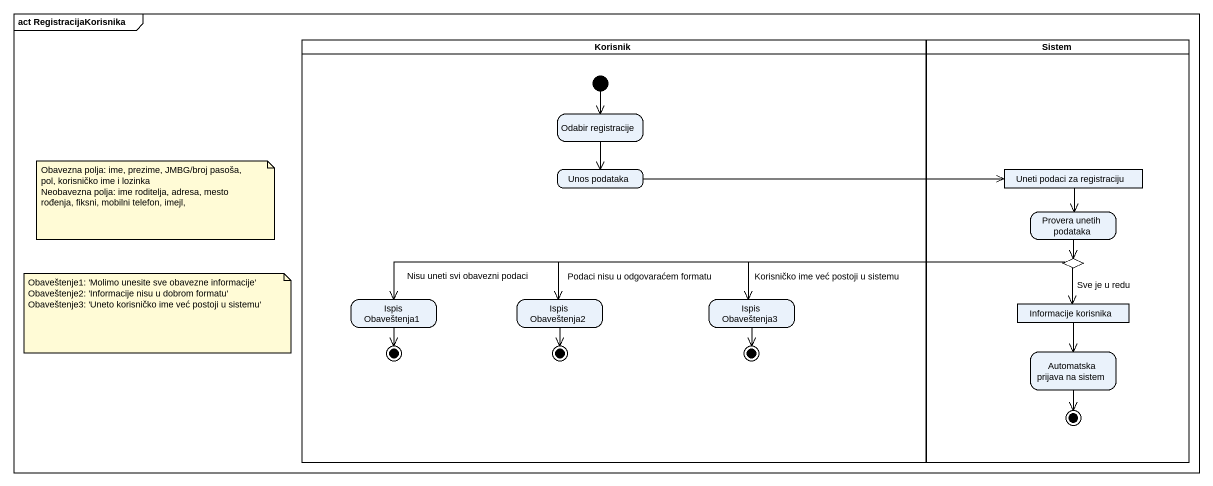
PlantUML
@startuml
mainframe act RegistracijaKorisnika
hide empty description
state Korisnik <<partition>> {
  state "Odabir registracije" as Odabir_registracije
  state "Unos podataka" as Unos_podataka
  state "Ispis Obaveštenja1" as Ispis_Obaveštenja1
  state "Ispis Obaveštenja2" as Ispis_Obaveštenja2
  state "Ispis Obaveštenja3" as Ispis_Obaveštenja3
  state final1 <<end>>
  state final2 <<end>>
  state final3 <<end>>
  [*] --> Odabir_registracije
}
state Sistem <<partition>> {
  state "Uneti podaci za registraciju" as Uneti_podaci_za_registraciju <<object>>
  state "Provera unetih podataka" as Provera_unetih_podataka
  state choice1 <<choice>>
  state "Informacije korisnika" as Informacije_korisnika <<object>>
  state "Automatska prijava na sistem" as Automatska_prijava_na_sistem
  Automatska_prijava_na_sistem --> [*]
}
Odabir_registracije --> Unos_podataka
Unos_podataka -right-> Uneti_podaci_za_registraciju
Uneti_podaci_za_registraciju --> Provera_unetih_podataka
Provera_unetih_podataka --> choice1
choice1 -left-> Ispis_Obaveštenja1 : Nisu uneti svi obavezni podaci
choice1 -left-> Ispis_Obaveštenja2 : Podaci nisu u odgovaraćem formatu
choice1 -left-> Ispis_Obaveštenja3 : Korisničko ime već postoji u sistemu
choice1 --> Informacije_korisnika : Sve je u redu
Ispis_Obaveštenja1 --> final1
Ispis_Obaveštenja2 --> final2
Ispis_Obaveštenja3 --> final3
Informacije_korisnika --> Automatska_prijava_na_sistem
note as N1
  Obavezna polja: ime, prezime, JMBG/broj pasoša, pol, korisničko ime i lozinka
  Neobavezna polja: ime roditelja, adresa, mesto rođenja, fiksni, mobilni telefon, imejl,
end note
note as N2
  Obaveštenje1: 'Molimo unesite sve obavezne informacije'
  Obaveštenje2: 'Informacije nisu u dobrom formatu'
  Obaveštenje3: 'Uneto korisničko ime već postoji u sistemu'
end note
@enduml
